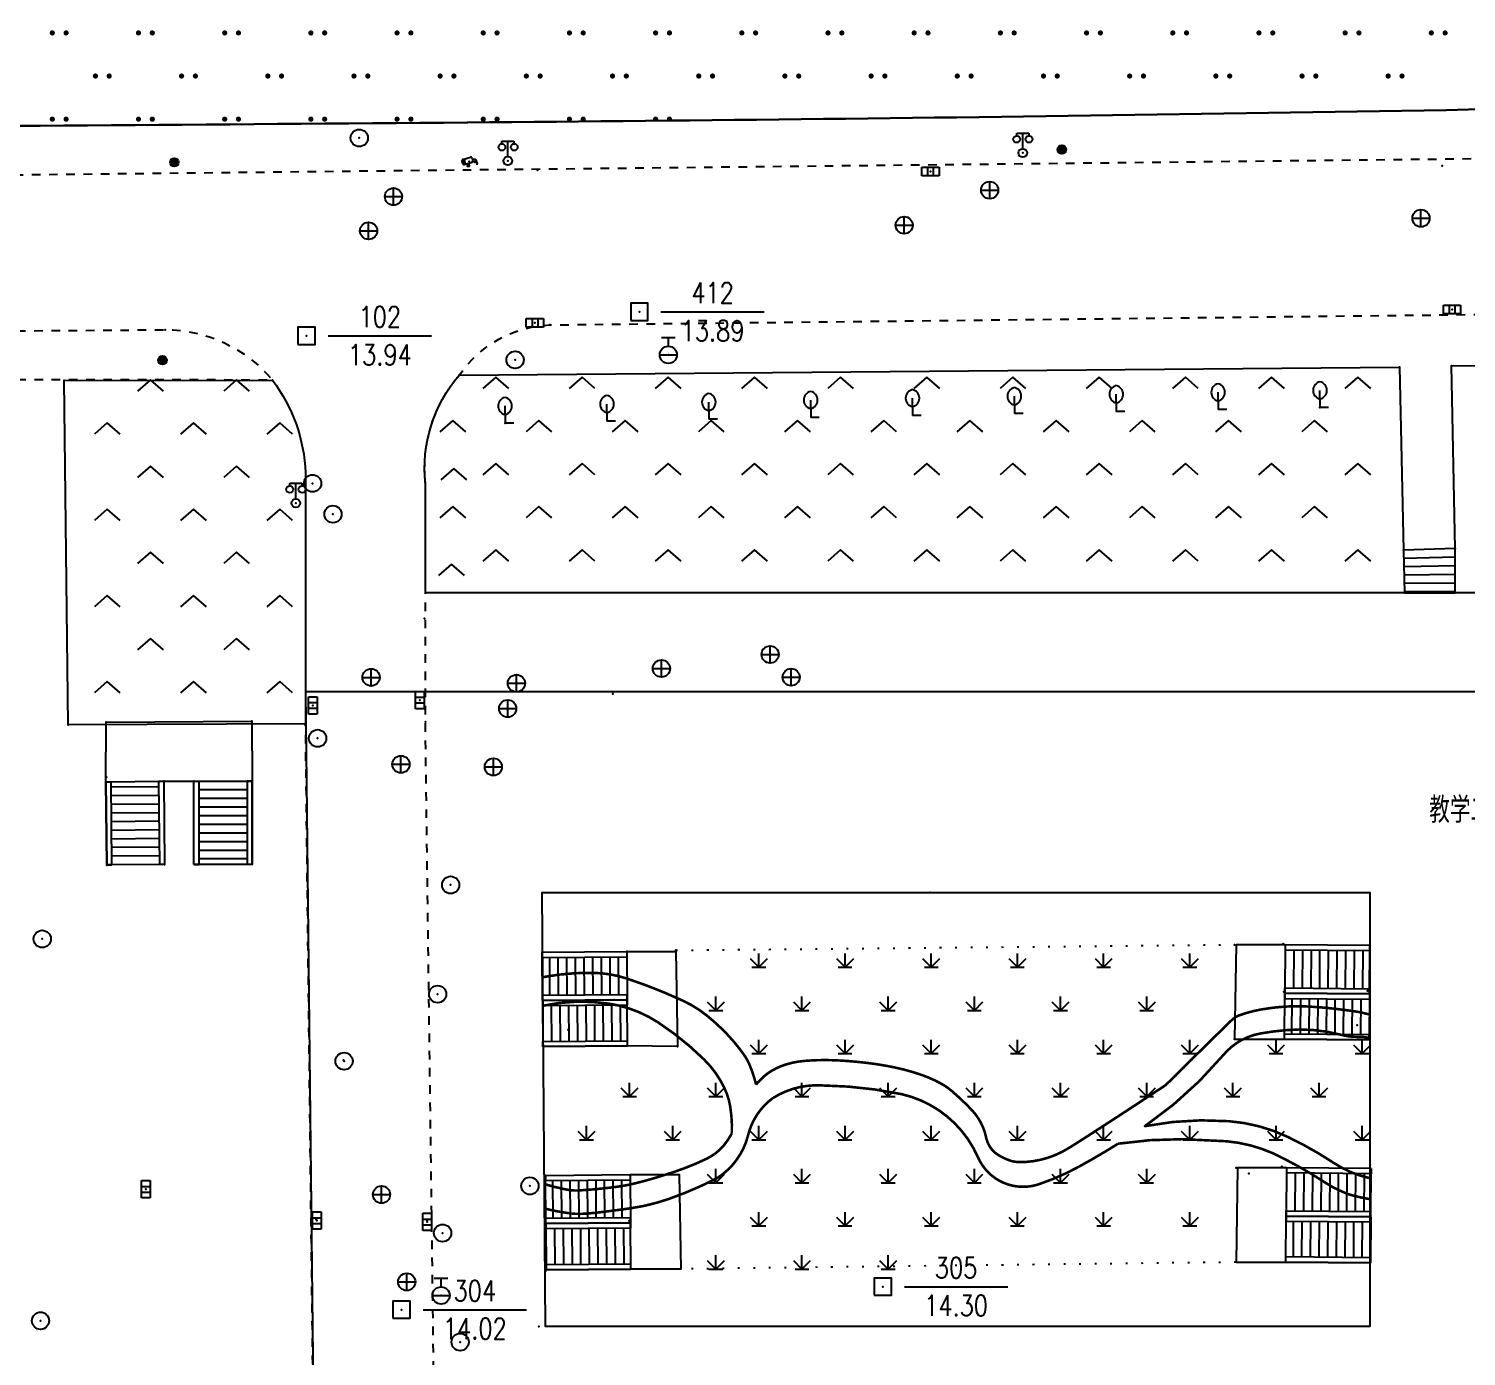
# Model space of a CAD drawing. Extents: x 1060 to 1934, y 610 to 1562.
# Drawn here: x 1554 to 1637.4, y 1355.2 to 1432.2 of the extents above; entities that cross this region are included whole.
import ezdxf
from ezdxf.enums import TextEntityAlignment as Align

# ---------------------------------------------------------------- set-up
doc = ezdxf.new("R2010")
doc.units = 0
doc.header["$LTSCALE"] = 0.5
doc.header["$PDSIZE"] = 0.2
for name, pattern in [('X3', [5, 4, -1]), ('X4', [1.6, 0, -1.6]), ('X6', [2, 1, -1])]:
    doc.linetypes.add(name, pattern=pattern)
doc.layers.get('0').update_dxf_attribs({"linetype": 'CONTINUOUS'})
doc.layers.add('ASSIST', color=7, linetype='CONTINUOUS', plot=False)
for name, color, linetype in [('COMPONENT', 4, 'CONTINUOUS'), ('DLDW', 11, 'CONTINUOUS'), ('DLSS', 4, 'CONTINUOUS'), ('GXYZ', 2, 'CONTINUOUS'), ('JMD', 6, 'CONTINUOUS'), ('KZD', 1, 'CONTINUOUS'), ('ZBTZ', 3, 'CONTINUOUS'), ('ZDH', 1, 'CONTINUOUS')]:
    doc.layers.add(name, color=color, linetype=linetype)
doc.styles.add('HZ', font='rs.shx', dxfattribs={"width": 0.8, "bigfont": 'hztxt.shx'})

# ---------------------------------------------------------------- blocks, each defined once
blk = doc.blocks.new('gc043')
for p, q in [((-1, 0), (1, 0)), ((0, -1), (0, 1))]:
    blk.add_line(p, q)
blk.add_circle((0, 0), 1)
blk = doc.blocks.new('*U25')
at = {"linetype": 'Continuous'}
for points in [[(-0.5, 0.06), (-0.49, -0.11), (-0.49, 0.11)], [(-0.5, 0), (-0.5, -0.06), (-0.5, 0.06)], [(-0.49, -0.11), (-0.5, 0.06), (-0.5, -0.06)], [(-0.49, 0.11), (-0.47, -0.17), (-0.47, 0.17)], [(-0.47, -0.17), (-0.49, 0.11), (-0.49, -0.11)], [(-0.47, 0.17), (-0.45, -0.22), (-0.45, 0.22)], [(-0.45, -0.22), (-0.47, 0.17), (-0.47, -0.17)], [(-0.45, 0.22), (-0.42, -0.27), (-0.42, 0.27)], [(-0.42, -0.27), (-0.45, 0.22), (-0.45, -0.22)], [(-0.42, 0.27), (-0.39, -0.31), (-0.39, 0.31)], [(-0.39, -0.31), (-0.42, 0.27), (-0.42, -0.27)], [(-0.39, 0.31), (-0.35, -0.35), (-0.35, 0.35)], [(-0.35, -0.35), (-0.39, 0.31), (-0.39, -0.31)], [(-0.35, 0.35), (-0.31, -0.39), (-0.31, 0.39)], [(-0.31, -0.39), (-0.35, 0.35), (-0.35, -0.35)], [(-0.31, 0.39), (-0.27, -0.42), (-0.27, 0.42)], [(-0.27, -0.42), (-0.31, 0.39), (-0.31, -0.39)], [(-0.27, 0.42), (-0.22, -0.45), (-0.22, 0.45)], [(-0.22, -0.45), (-0.27, 0.42), (-0.27, -0.42)], [(-0.22, 0.45), (-0.17, -0.47), (-0.17, 0.47)], [(-0.17, -0.47), (-0.22, 0.45), (-0.22, -0.45)], [(-0.17, 0.47), (-0.11, -0.49), (-0.11, 0.49)], [(-0.11, -0.49), (-0.17, 0.47), (-0.17, -0.47)], [(-0.11, 0.49), (-0.06, -0.5), (-0.06, 0.5)], [(-0.06, -0.5), (-0.11, 0.49), (-0.11, -0.49)], [(0, -0.5), (-0.06, 0.5), (-0.06, -0.5)], [(-0.06, 0.5), (0, -0.5), (0, 0.5)], [(0.06, -0.5), (0, 0.5), (0, -0.5)], [(0, 0.5), (0.06, -0.5), (0.06, 0.5)], [(0.11, -0.49), (0.06, 0.5), (0.06, -0.5)], [(0.06, 0.5), (0.11, -0.49), (0.11, 0.49)], [(0.17, -0.47), (0.11, 0.49), (0.11, -0.49)], [(0.11, 0.49), (0.17, -0.47), (0.17, 0.47)], [(0.22, -0.45), (0.17, 0.47), (0.17, -0.47)], [(0.17, 0.47), (0.22, -0.45), (0.22, 0.45)], [(0.27, -0.42), (0.22, 0.45), (0.22, -0.45)], [(0.22, 0.45), (0.27, -0.42), (0.27, 0.42)], [(0.31, -0.39), (0.27, 0.42), (0.27, -0.42)], [(0.27, 0.42), (0.31, -0.39), (0.31, 0.39)], [(0.35, -0.35), (0.31, 0.39), (0.31, -0.39)], [(0.31, 0.39), (0.35, -0.35), (0.35, 0.35)], [(0.39, -0.31), (0.35, 0.35), (0.35, -0.35)], [(0.35, 0.35), (0.39, -0.31), (0.39, 0.31)], [(0.42, -0.27), (0.39, 0.31), (0.39, -0.31)], [(0.39, 0.31), (0.42, -0.27), (0.42, 0.27)], [(0.45, -0.22), (0.42, 0.27), (0.42, -0.27)], [(0.42, 0.27), (0.45, -0.22), (0.45, 0.22)], [(0.47, -0.17), (0.45, 0.22), (0.45, -0.22)], [(0.45, 0.22), (0.47, -0.17), (0.47, 0.17)], [(0.49, -0.11), (0.47, 0.17), (0.47, -0.17)], [(0.47, 0.17), (0.49, -0.11), (0.49, 0.11)], [(0.5, -0.06), (0.49, 0.11), (0.49, -0.11)], [(0.49, 0.11), (0.5, -0.06), (0.5, 0.06)], [(0.5, 0), (0.5, 0.06), (0.5, -0.06)]]:
    blk.add_solid(points, dxfattribs=at)
blk = doc.blocks.new('gcbj0106')
blk.add_circle((0, 0), 0.5)
at = {"linetype": 'Continuous'}
blk.add_blockref('*U25', (0, 0), dxfattribs=at)
blk = doc.blocks.new('gc097')
for p, q in [((-0.7, 2), (-0.7, 2.3)), ((-0.7, 2.3), (0.7, 2.3)), ((0, 0.5), (0, 2.3)), ((0.7, 2.3), (0.7, 2))]:
    blk.add_line(p, q)
for centre, radius in [((-0.7, 1.6), 0.4), ((0.73, 1.6), 0.4), ((0, 0), 0.5)]:
    blk.add_circle(centre, radius)
blk = doc.blocks.new('gc188')
blk.add_circle((0, 0), 1)
blk = doc.blocks.new('gc133')
for p, q in [((-0.8, 2), (0.8, 2)), ((0, 1), (0, 2)), ((-1, 0), (1, 0))]:
    blk.add_line(p, q)
blk.add_circle((0, 0), 1)
blk = doc.blocks.new('gcbj0612')
for p, q in [((-0.75, 0.26), (0.16, 0.53)), ((-0.57, -0.34), (0.34, -0.07))]:
    blk.add_line(p, q)
at = {"flags": 128}
for points in [[(-0.73, 0.26), (-0.77, 0.25), (-0.79, 0.23), (-0.81, 0.19), (-0.83, 0.15), (-0.84, 0.1), (-0.84, 0.05), (-0.84, -0.01), (-0.83, -0.07), (-0.81, -0.12), (-0.79, -0.18), (-0.77, -0.23), (-0.74, -0.27), (-0.7, -0.3), (-0.67, -0.33), (-0.63, -0.34), (-0.6, -0.34), (-0.57, -0.34), (-0.54, -0.32), (-0.51, -0.29), (-0.49, -0.25), (-0.48, -0.2), (-0.47, -0.15), (-0.47, -0.1), (-0.48, -0.04), (-0.49, 0.02), (-0.51, 0.07), (-0.54, 0.13), (-0.56, 0.17), (-0.6, 0.21), (-0.63, 0.24), (-0.67, 0.26), (-0.7, 0.27)], [(-0.71, 0.18), (-0.72, 0.17), (-0.75, 0.12), (-0.75, 0.04), (-0.74, -0.06), (-0.7, -0.15), (-0.66, -0.22), (-0.62, -0.25), (-0.6, -0.26), (-0.59, -0.24), (-0.57, -0.2), (-0.56, -0.12), (-0.58, -0.02), (-0.61, 0.08), (-0.66, 0.14), (-0.7, 0.17)]]:
    blk.add_lwpolyline(points, close=True, dxfattribs=at)
blk.add_lwpolyline([(0.3, -0.08), (0.33, -0.07), (0.36, -0.05), (0.38, -0.02), (0.4, 0.02), (0.41, 0.07), (0.42, 0.12), (0.41, 0.18), (0.41, 0.23), (0.39, 0.29), (0.37, 0.35), (0.35, 0.4), (0.32, 0.44), (0.28, 0.48), (0.25, 0.51), (0.21, 0.52), (0.18, 0.53), (0.15, 0.52)], dxfattribs=at)
at = {"extrusion": (0, 0, -1), "flags": 128}
blk.add_lwpolyline([(-0.4, 0.25), (-0.51, 0.28), (-0.61, 0.29), (-0.69, 0.27), (-0.77, 0.2), (-0.81, 0.09), (-0.82, -0.01), (-0.8, -0.06), (-0.76, -0.08), (-0.7, -0.09), (-0.64, -0.09), (-0.59, -0.07), (-0.57, -0.04), (-0.59, -0.01), (-0.63, 0.02), (-0.69, 0.03), (-0.75, 0.03), (-0.79, 0.02), (-0.84, -0.01), (-0.89, -0.1), (-0.91, -0.19), (-0.9, -0.29), (-0.87, -0.38)], dxfattribs=at)
blk.add_lwpolyline([(-0.09, -0.2), (-0.22, -0.54), (0.05, -0.54)], close=True)
blk = doc.blocks.new('gc211')
for p, q in [((0, 0), (-1.5, -1.32)), ((1.5, -1.32), (0, 0))]:
    blk.add_line(p, q)
blk = doc.blocks.new('gc041')
for p, q in [((-1, 0.5), (1, 0.5)), ((-1, -0.5), (-1, 0.5)), ((-0.33, 0.5), (-0.33, -0.5)), ((0.33, 0.5), (0.33, -0.5)), ((1, 0.5), (1, -0.5)), ((1, -0.5), (-1, -0.5))]:
    blk.add_line(p, q)
blk = doc.blocks.new('gc143')
for p, q in [((0, 1), (0, 2)), ((0, 1), (0, 0)), ((1, 0), (0, 0))]:
    blk.add_line(p, q)
for centre, start, end in [((0.225, 2), 102.68038, 257.31962), ((-0.225, 2), 282.68038, 77.31962)]:
    blk.add_arc(centre, 1.025, start, end)
blk = doc.blocks.new('gc163')
at = {"const_width": 0.3}
for points in [[(-0.95, 0, 1), (-0.65, 0, 1)], [(0.65, 0, 1), (0.95, 0, 1)]]:
    blk.add_lwpolyline(points, format="xyb", close=True, dxfattribs=at)
blk = doc.blocks.new('A$C18D03DA0')
at = {"layer": 'ASSIST', "linetype": 'Continuous', "flags": 128}
for points in [[(0, 0), (4.912, 0.04), (4.935, -2.758), (0.023, -2.798)], [(4.935, -2.758), (0.023, -2.798), (0.045, -5.472), (4.957, -5.432)]]:
    blk.add_lwpolyline(points, close=True, dxfattribs=at)
at = {"layer": 'JMD', "linetype": 'Continuous'}
for p, q in [((0, 0), (4.912, 0.04)), ((0, 0), (0.002, -0.3)), ((4.912, 0.04), (4.914, -0.26)), ((0.002, -0.3), (4.914, -0.26)), ((0.415, -0.297), (0.432, -2.494)), ((0.915, -0.293), (0.932, -2.49)), ((1.415, -0.288), (1.432, -2.486)), ((1.915, -0.284), (1.932, -2.482)), ((2.415, -0.28), (2.432, -2.478)), ((2.915, -0.276), (2.932, -2.474)), ((3.414, -0.272), (3.432, -2.47)), ((3.914, -0.268), (3.932, -2.466)), ((4.414, -0.264), (4.432, -2.462)), ((4.914, -0.26), (4.932, -2.458)), ((4.932, -2.458), (0.02, -2.498)), ((0.023, -2.798), (0.02, -2.498)), ((4.935, -2.758), (4.932, -2.458)), ((0.023, -2.798), (4.935, -2.758)), ((4.935, -2.758), (0.023, -2.798)), ((0.023, -2.798), (0.025, -3.098)), ((4.937, -3.058), (0.025, -3.098)), ((0.025, -3.098), (0.042, -5.172)), ((0.525, -3.094), (0.542, -5.168)), ((1.025, -3.09), (1.042, -5.164)), ((1.525, -3.086), (1.542, -5.16)), ((2.025, -3.082), (2.042, -5.156)), ((2.525, -3.077), (2.542, -5.151)), ((3.025, -3.073), (3.042, -5.147)), ((3.525, -3.069), (3.542, -5.143)), ((4.025, -3.065), (4.042, -5.139)), ((4.525, -3.061), (4.542, -5.135)), ((4.935, -2.758), (4.937, -3.058)), ((0.042, -5.172), (4.954, -5.132)), ((0.045, -5.472), (0.042, -5.172)), ((4.957, -5.432), (0.045, -5.472)), ((4.957, -5.432), (4.954, -5.132))]:
    blk.add_line(p, q, dxfattribs=at)
at = {"layer": 'JMD', "linetype": 'Continuous', "flags": 128}
blk.add_lwpolyline([(4.912, 0.04), (7.757, 0.04), (7.848, -5.432), (4.957, -5.432)], dxfattribs=at)
blk = doc.blocks.new('A$C5BE33419')
at = {"linetype": 'Continuous', "xscale": -1}
blk.add_blockref('A$C18D03DA0', (7.848, 5.432), dxfattribs=at)
blk = doc.blocks.new('A$C64D12B4D')
at = {"linetype": 'Continuous', "xscale": -1}
blk.add_blockref('A$C18D03DA0', (7.848, -0.04), dxfattribs=at)
blk = doc.blocks.new('gc124')
for p, q in [((-1, 1), (0, 0)), ((-0.8, 0), (0.8, 0)), ((0, 0), (0, 1.6)), ((0, 0), (1, 1))]:
    blk.add_line(p, q)
blk = doc.blocks.new('gc115')
blk.add_lwpolyline([(-1, -1), (1, -1), (1, 1), (-1, 1)], close=True)
blk.add_point((0, 0))

msp = doc.modelspace()

# ---------------------------------------------------------------- linework, layer by layer
at = {"linetype": 'Continuous', "elevation": 12.097}
msp.add_lwpolyline([(1728.532, 1416.783, 0.070297), (1719.979, 1423.273, 0.102266), (1705.081, 1428.333, 0.006185), (1662.014, 1427.954, -0.003224), (1579.409, 1426.739, -0.001176), (1491.294, 1426.218, -0.381435), (1483.387, 1431.9, 0.000865), (1483.405, 1455.747, 0.005382), (1483.232, 1487.866, -0.146405), (1485.505, 1497.702, -0.12135), (1493.353, 1503.176), (1605.131, 1547.733), (1609.235, 1548.262), (1614.189, 1547.943), (1616.957, 1547.461), (1619.922, 1546.374), (1624.524, 1544.433), (1628.119, 1542.215), (1631.446, 1539.541), (1633.106, 1537.767), (1862.992, 1297.734)], format="xyb", dxfattribs=at)
at = {"layer": 'ASSIST', "linetype": 'Continuous', "flags": 128}
for points in [[(1636.708, 1399.465), (1636.708, 1402.028), (1633.727, 1401.942), (1633.781, 1399.465)], [(1561.793, 1388.531), (1561.842, 1383.715), (1558.494, 1383.681), (1558.445, 1388.497)], [(1563.549, 1383.715), (1563.549, 1388.548), (1566.933, 1388.548), (1566.933, 1383.715)], [(1583.752, 1378.616), (1588.664, 1378.656), (1588.687, 1375.858), (1583.775, 1375.818)], [(1588.687, 1375.858), (1583.775, 1375.818), (1583.797, 1373.144), (1588.709, 1373.184)]]:
    msp.add_lwpolyline(points, close=True, dxfattribs=at)
at = {"layer": 'ASSIST', "linetype": 'Continuous', "elevation": 14.274, "flags": 128}
for points in [[(1583.94, 1365.681), (1588.852, 1365.721), (1588.875, 1362.923), (1583.963, 1362.883)], [(1588.875, 1362.923), (1583.963, 1362.883), (1583.985, 1360.209), (1588.897, 1360.249)]]:
    msp.add_lwpolyline(points, close=True, dxfattribs=at)
at = {"layer": 'DLSS', "linetype": 'X6', "flags": 128}
for points, elevation in [([(1480.431, 1431.9), (1480.258, 1435.196), (1479.63, 1491.462, -0.064465), (1479.928, 1500.108, -0.154295), (1482.47, 1507.49, -0.179135), (1492.434, 1515.315, -0.003756), (1520.182, 1525.429, 0.000002), (1587.348, 1553.15, 0.011631), (1593.717, 1556.252, -0.359566), (1631.492, 1550.055), (1864.486, 1306.387)], 13.785), ([(1704.632, 1425.363), (1488.161, 1422.967, -0.389128), (1480.431, 1431.9)], 13.77), ([(1578.857, 1244.417), (1576.976, 1391.984), (1576.976, 1405.811, -0.207514), (1578.941, 1412.082, -0.238549), (1584.21, 1415), (1691.083, 1416.2, -0.252129), (1696.695, 1413.178, -0.114855), (1698.405, 1407.871), (1698.31, 1399.465), (1699.067, 1358.32)], 13.77), ([(1488.281, 1414.171), (1561.882, 1414.719, -0.22304), (1568.098, 1411.801), (1489.313, 1411.918), (1489.313, 1376.468), (1480.134, 1376.468), (1479.741, 1407.263, -0.334286), (1488.281, 1414.171)], 13.77)]:
    msp.add_lwpolyline(points, format="xyb", dxfattribs=dict(at, elevation=elevation))
at = {"layer": 'DLSS', "linetype": 'X6', "elevation": 13.77, "flags": 128}
msp.add_lwpolyline([(1571.608, 1250.737), (1570.023, 1391.861)], dxfattribs=at)
at = {"layer": 'DLSS', "linetype": 'X3', "const_width": 0.15, "flags": 128}
for points in [[(1583.764, 1377.171, -0.051198), (1586.705, 1377.424, -0.07583), (1588.677, 1377.09, -0.028746), (1591.928, 1375.803, -0.061649), (1593.316, 1374.938, -0.033102), (1594.49, 1373.852, -0.034965), (1595.452, 1372.682, -0.05755), (1595.795, 1372.059, -0.034721), (1596.163, 1370.943)], [(1583.802, 1375.518, -0.088632), (1587.583, 1375.644, -0.10914), (1590.469, 1374.554, -0.050242), (1593.152, 1372.389, -0.086421), (1594.321, 1370.749, -0.071394), (1594.658, 1369.673, -0.051306), (1594.751, 1368.11)], [(1618.714, 1368.534, -0.067067), (1623.588, 1368.821, -0.093042), (1627.003, 1367.911, -0.034198), (1629.689, 1366.392, 0.065626), (1631.14, 1365.688, 0.014604), (1631.341, 1365.628, 0.006962), (1631.767, 1365.52)], [(1617.161, 1367.517, -0.05871), (1622.758, 1367.69, -0.123908), (1626.758, 1366.658, -0.029731), (1629.126, 1365.29, 0.055791), (1630.427, 1364.626, 0.030719), (1630.888, 1364.483, 0.016514), (1631.767, 1364.301)], [(1593.902, 1365.522, -0.036103), (1591.088, 1364.309, -0.048479), (1588.868, 1363.77, -0.00596), (1587.038, 1363.532, -0.012686), (1586.175, 1363.453, -0.048799), (1585.361, 1363.478, -0.027769), (1583.956, 1363.739)]]:
    msp.add_lwpolyline(points, format="xyb", dxfattribs=at)
at = {"layer": 'DLSS', "linetype": 'X3', "const_width": 0.15}
for points in [[(1631.767, 1375.005, 0.005986), (1631.212, 1375.136, 0.017497), (1631.02, 1375.172, 0.011458), (1629.455, 1375.371, 0.013338), (1628.103, 1375.475, 0.029634), (1626.805, 1375.463, 0.027359), (1625.41, 1375.29, 0.04318), (1624.197, 1374.962, 0.104887), (1623.755, 1374.685, 0.001659), (1623.276, 1374.22, 0.000493), (1621.672, 1372.645, 0.001433), (1620.166, 1371.155, -0.009121), (1619.925, 1370.925, -0.040762), (1619.863, 1370.876, -0.001098), (1617.431, 1369.279, -0.001807), (1615.422, 1367.976, -0.003256), (1614.299, 1367.264, -0.061342), (1613.099, 1366.705, -0.062072), (1611.813, 1366.458, -0.016406), (1611.557, 1366.45, -0.015948), (1611.293, 1366.458, -0.071592), (1610.851, 1366.551, -0.047319), (1610.236, 1366.843, -0.209867), (1609.509, 1367.866, 0.140514), (1608.658, 1369.486, 0.024157), (1607.522, 1370.565, 0.050923), (1606.911, 1370.991, 0.042492), (1605.792, 1371.495, 0.032173), (1604.232, 1371.932, 0.021871), (1602.659, 1372.195, 0.018664), (1600.798, 1372.352, 0.032661), (1598.969, 1372.319, 0.054121), (1597.884, 1372.109, 0.060784), (1597.039, 1371.73, 0.069032), (1596.405, 1371.217, 0.015238), (1596.163, 1370.943, 0.030787)], [(1618.714, 1368.534, 0.068149), (1623.273, 1372.666, -0.174473), (1625.404, 1373.906, -0.039472), (1627.663, 1374.139, -0.063881), (1630.048, 1373.846, 0.075578), (1631.001, 1373.711, -0.056135), (1631.767, 1373.646)], [(1593.902, 1365.522, 0.188215), (1595.678, 1367.939, -0.177046), (1597.098, 1370.137, -0.159897), (1599.968, 1370.896, -0.047506), (1604.575, 1370.396, -0.239117), (1609.031, 1366.729, 0.388861), (1612.566, 1365.166, 0.043952), (1614.887, 1366.184, 0.014532), (1617.161, 1367.517, 0.068149)], [(1594.751, 1368.11, -0.032977), (1594.366, 1367.519, -0.046075), (1594.028, 1367.145, -0.073516), (1593.297, 1366.648, -0.032035), (1591.427, 1365.888, -0.009017), (1590.191, 1365.5, -0.011024), (1589.167, 1365.223, -0.028945), (1587.985, 1365.003, -0.016345), (1585.866, 1364.804, -0.060699), (1585.244, 1364.842, -0.028342), (1583.951, 1365.156)]]:
    msp.add_lwpolyline(points, format="xyb", dxfattribs=at)
at = {"layer": 'JMD', "linetype": 'Continuous'}
for p, q in [((1636.708, 1402.028), (1633.727, 1401.942)), ((1633.727, 1401.942), (1633.781, 1399.465)), ((1636.708, 1399.465), (1636.708, 1402.028)), ((1636.708, 1401.528), (1633.738, 1401.459)), ((1636.708, 1401.028), (1633.748, 1400.976)), ((1636.708, 1400.528), (1633.759, 1400.492)), ((1636.708, 1400.028), (1633.769, 1400.009)), ((1636.708, 1399.528), (1633.78, 1399.526)), ((1558.445, 1388.497), (1558.745, 1388.5)), ((1558.445, 1388.497), (1558.494, 1383.681)), ((1558.794, 1383.684), (1558.745, 1388.5)), ((1561.793, 1388.531), (1561.493, 1388.528)), ((1561.493, 1388.528), (1561.542, 1383.712)), ((1561.793, 1388.531), (1561.842, 1383.715)), ((1563.549, 1388.548), (1563.849, 1388.548)), ((1563.549, 1383.715), (1563.549, 1388.548)), ((1563.849, 1383.715), (1563.849, 1388.548)), ((1563.849, 1388.548), (1566.633, 1388.548)), ((1566.933, 1388.548), (1566.633, 1388.548)), ((1566.633, 1388.548), (1566.633, 1383.715)), ((1566.933, 1383.715), (1566.933, 1388.548)), ((1561.496, 1388.212), (1558.748, 1388.184)), ((1561.501, 1387.712), (1558.753, 1387.684)), ((1563.849, 1388.048), (1566.633, 1388.048)), ((1561.506, 1387.212), (1558.758, 1387.184)), ((1563.849, 1387.548), (1566.633, 1387.548)), ((1563.849, 1387.048), (1566.633, 1387.048)), ((1561.511, 1386.712), (1558.763, 1386.684)), ((1561.517, 1386.212), (1558.768, 1386.184)), ((1563.849, 1386.548), (1566.633, 1386.548)), ((1563.849, 1386.048), (1566.633, 1386.048)), ((1561.522, 1385.712), (1558.774, 1385.684)), ((1561.527, 1385.212), (1558.779, 1385.184)), ((1563.849, 1385.548), (1566.633, 1385.548)), ((1561.532, 1384.712), (1558.784, 1384.684)), ((1563.849, 1385.048), (1566.633, 1385.048)), ((1563.849, 1384.548), (1566.633, 1384.548)), ((1558.494, 1383.681), (1558.794, 1383.684)), ((1561.537, 1384.212), (1558.789, 1384.184)), ((1561.542, 1383.712), (1558.794, 1383.684)), ((1561.842, 1383.715), (1561.542, 1383.712)), ((1563.549, 1383.715), (1563.849, 1383.715)), ((1563.849, 1384.048), (1566.633, 1384.048)), ((1566.933, 1383.715), (1566.633, 1383.715)), ((1583.752, 1378.616), (1588.664, 1378.656)), ((1583.752, 1378.616), (1583.754, 1378.316)), ((1588.664, 1378.656), (1588.666, 1378.356)), ((1583.754, 1378.316), (1588.666, 1378.356)), ((1584.167, 1378.319), (1584.184, 1376.122)), ((1584.667, 1378.323), (1584.684, 1376.126)), ((1585.167, 1378.328), (1585.184, 1376.13)), ((1585.667, 1378.332), (1585.684, 1376.134)), ((1586.167, 1378.336), (1586.184, 1376.138)), ((1586.667, 1378.34), (1586.684, 1376.142)), ((1587.166, 1378.344), (1587.184, 1376.146)), ((1587.666, 1378.348), (1587.684, 1376.15)), ((1588.166, 1378.352), (1588.184, 1376.154)), ((1588.666, 1378.356), (1588.684, 1376.158)), ((1588.684, 1376.158), (1583.772, 1376.118)), ((1583.775, 1375.818), (1583.772, 1376.118)), ((1588.687, 1375.858), (1588.684, 1376.158)), ((1583.775, 1375.818), (1588.687, 1375.858)), ((1588.687, 1375.858), (1583.775, 1375.818)), ((1583.775, 1375.818), (1583.777, 1375.518)), ((1588.689, 1375.558), (1583.777, 1375.518)), ((1583.777, 1375.518), (1583.794, 1373.444)), ((1584.277, 1375.522), (1584.294, 1373.448)), ((1584.777, 1375.526), (1584.794, 1373.452)), ((1585.277, 1375.53), (1585.294, 1373.456)), ((1585.777, 1375.534), (1585.794, 1373.46)), ((1586.277, 1375.539), (1586.294, 1373.465)), ((1586.777, 1375.543), (1586.794, 1373.469)), ((1587.277, 1375.547), (1587.294, 1373.473)), ((1587.777, 1375.551), (1587.794, 1373.477)), ((1588.277, 1375.555), (1588.294, 1373.481)), ((1588.687, 1375.858), (1588.689, 1375.558)), ((1583.794, 1373.444), (1588.706, 1373.484)), ((1588.709, 1373.184), (1588.706, 1373.484)), ((1583.797, 1373.144), (1583.794, 1373.444)), ((1588.709, 1373.184), (1583.797, 1373.144)), ((1583.94, 1365.681, 14.274), (1588.852, 1365.721, 14.274)), ((1583.94, 1365.681, 14.274), (1583.942, 1365.381, 14.274)), ((1583.942, 1365.381, 14.274), (1588.854, 1365.421, 14.274)), ((1584.355, 1365.384, 14.274), (1584.372, 1363.187, 14.274)), ((1584.855, 1365.388, 14.274), (1584.872, 1363.191, 14.274)), ((1585.355, 1365.393, 14.274), (1585.372, 1363.195, 14.274)), ((1585.855, 1365.397, 14.274), (1585.872, 1363.199, 14.274)), ((1586.355, 1365.401, 14.274), (1586.372, 1363.203, 14.274)), ((1586.855, 1365.405, 14.274), (1586.872, 1363.207, 14.274)), ((1587.354, 1365.409, 14.274), (1587.372, 1363.211, 14.274)), ((1587.854, 1365.413, 14.274), (1587.872, 1363.215, 14.274)), ((1588.354, 1365.417, 14.274), (1588.372, 1363.219, 14.274)), ((1588.852, 1365.721, 14.274), (1588.854, 1365.421, 14.274)), ((1588.854, 1365.421, 14.274), (1588.872, 1363.223, 14.274)), ((1588.872, 1363.223, 14.274), (1583.96, 1363.183, 14.274)), ((1583.963, 1362.883, 14.274), (1583.96, 1363.183, 14.274)), ((1583.963, 1362.883, 14.274), (1588.875, 1362.923, 14.274)), ((1588.875, 1362.923, 14.274), (1583.963, 1362.883, 14.274)), ((1583.963, 1362.883, 14.274), (1583.965, 1362.583, 14.274)), ((1588.875, 1362.923, 14.274), (1588.872, 1363.223, 14.274)), ((1588.875, 1362.923, 14.274), (1588.877, 1362.623, 14.274)), ((1588.877, 1362.623, 14.274), (1583.965, 1362.583, 14.274)), ((1583.965, 1362.583, 14.274), (1583.982, 1360.509, 14.274)), ((1584.465, 1362.587, 14.274), (1584.482, 1360.513, 14.274)), ((1584.965, 1362.591, 14.274), (1584.982, 1360.517, 14.274)), ((1585.465, 1362.595, 14.274), (1585.482, 1360.521, 14.274)), ((1585.965, 1362.599, 14.274), (1585.982, 1360.525, 14.274)), ((1586.465, 1362.604, 14.274), (1586.482, 1360.53, 14.274)), ((1586.965, 1362.608, 14.274), (1586.982, 1360.534, 14.274)), ((1587.465, 1362.612, 14.274), (1587.482, 1360.538, 14.274)), ((1587.965, 1362.616, 14.274), (1587.982, 1360.542, 14.274)), ((1588.465, 1362.62, 14.274), (1588.482, 1360.546, 14.274)), ((1583.982, 1360.509, 14.274), (1588.894, 1360.549, 14.274)), ((1583.985, 1360.209, 14.274), (1583.982, 1360.509, 14.274)), ((1588.897, 1360.249, 14.274), (1583.985, 1360.209, 14.274)), ((1588.897, 1360.249, 14.274), (1588.894, 1360.549, 14.274))]:
    msp.add_line(p, q, dxfattribs=at)
at = {"layer": 'JMD', "linetype": 'Continuous', "flags": 128}
for points in [[(1570.538, 1346.359), (1577.75, 1346.53), (1583.718, 1346.608), (1652.43, 1347.364), (1674.863, 1347.67), (1706.573, 1348.038), (1741.418, 1347.251), (1741.295, 1358.995), (1726.966, 1358.591), (1726.859, 1365.152), (1726.884, 1393.73), (1722.969, 1393.73), (1570.023, 1393.73)], [(1606.251, 1382.078), (1631.767, 1382.078), (1631.767, 1356.909), (1583.945, 1356.909), (1583.752, 1382.078)]]:
    msp.add_lwpolyline(points, close=True, dxfattribs=at)
for points in [[(1558.445, 1388.497), (1558.455, 1391.97), (1566.902, 1392.016), (1566.933, 1388.568)], [(1561.793, 1388.531), (1563.549, 1388.548)], [(1588.664, 1378.656), (1591.509, 1378.656), (1591.6, 1373.144), (1588.709, 1373.184)]]:
    msp.add_lwpolyline(points, dxfattribs=at)
at = {"layer": 'JMD', "linetype": 'X4', "flags": 128}
for points in [[(1591.509, 1378.733), (1623.917, 1379.058)], [(1624.003, 1360.646), (1591.788, 1360.249)]]:
    msp.add_lwpolyline(points, dxfattribs=at)
at = {"layer": 'JMD', "linetype": 'Continuous', "elevation": 14.274, "flags": 128}
msp.add_lwpolyline([(1588.852, 1365.721), (1591.697, 1365.721), (1591.788, 1360.249), (1588.897, 1360.249)], dxfattribs=at)
at = {"layer": 'KZD', "linetype": 'Continuous'}
for p, q in [((1590.637, 1415.759), (1596.637, 1415.759)), ((1571.332, 1414.369), (1577.332, 1414.369)), ((1604.762, 1359.225), (1610.762, 1359.225)), ((1576.843, 1357.889), (1582.843, 1357.889))]:
    msp.add_line(p, q, dxfattribs=at)
at = {"layer": 'ZBTZ', "linetype": 'Continuous', "flags": 128}
msp.add_lwpolyline([(1862.992, 1297.734), (1633.106, 1537.767), (1631.446, 1539.541), (1628.119, 1542.215), (1624.524, 1544.433), (1619.922, 1546.374), (1616.957, 1547.461), (1614.189, 1547.943), (1609.235, 1548.262), (1605.131, 1547.733), (1493.353, 1503.176, 0.12135), (1485.505, 1497.702, 0.146405), (1483.232, 1487.866, -0.005382), (1483.405, 1455.747, -0.000865), (1483.387, 1431.9, 0.381435), (1491.294, 1426.218, 0.001176), (1579.409, 1426.739, 0.003224), (1662.014, 1427.954, -0.006185), (1705.081, 1428.333, -0.102266), (1719.979, 1423.273, -0.070297), (1728.532, 1416.783), (1736.49, 1408.846), (1780.012, 1362.807)], format="xyb", dxfattribs=at)
for points, elevation in [([(1698.31, 1399.465), (1636.708, 1399.465), (1636.708, 1402.028), (1636.495, 1412.628), (1696.695, 1413.178, -0.114855), (1698.405, 1407.871, -0.002003), (1698.31, 1399.465)], 13.77), ([(1633.495, 1412.545), (1633.727, 1401.942), (1633.781, 1399.465), (1576.976, 1399.465), (1576.976, 1405.811, -0.208177), (1578.941, 1412.082), (1633.495, 1412.545)], 14.518), ([(1570.023, 1391.861), (1556.252, 1391.816), (1556.023, 1411.774), (1568.098, 1411.801, -0.152722), (1570.023, 1406.418), (1570.023, 1391.861)], 14)]:
    msp.add_lwpolyline(points, format="xyb", close=True, dxfattribs=dict(at, elevation=elevation))
at = {"layer": 'ZDH', "linetype": 'Continuous'}
for p in [(1579.409, 1426.739, 14.045), (1579.409, 1426.739, 14.045), (1579.409, 1426.739, 14.045), (1573.138, 1425.84, 13.996), (1573.138, 1425.84, 13.996), (1573.138, 1425.84, 13.996), (1613.877, 1425.181, 14.249), (1613.877, 1425.181, 14.249), (1613.877, 1425.181, 14.249), (1562.41, 1424.429, 14.002), (1562.41, 1424.429, 14.002), (1562.41, 1424.429, 14.002), (1579.517, 1424.471, 14.004), (1579.517, 1424.471, 14.004), (1579.517, 1424.471, 14.004), (1581.761, 1424.507, 13.972), (1581.761, 1424.507, 13.972), (1581.761, 1424.507, 13.972), (1611.627, 1424.97, 14.176), (1611.627, 1424.97, 14.176), (1611.627, 1424.97, 14.176), (1613.903, 1425.165, 14.252), (1613.903, 1425.165, 14.252), (1613.903, 1425.165, 14.252), (1583.478, 1423.965, 13.847), (1583.478, 1423.965, 13.847), (1583.478, 1423.965, 13.847), (1606.273, 1423.902, 14.007), (1606.273, 1423.902, 14.007), (1606.273, 1423.902, 14.007), (1635.964, 1424.233, 14.38), (1635.964, 1424.233, 14.38), (1635.964, 1424.233, 14.38), (1609.711, 1422.815, 14.05), (1609.711, 1422.815, 14.05), (1609.711, 1422.815, 14.05), (1575.123, 1422.44, 13.854), (1575.123, 1422.44, 13.854), (1575.123, 1422.44, 13.854), (1634.73, 1421.185, 14.397), (1634.73, 1421.185, 14.397), (1634.73, 1421.185, 14.397), (1573.68, 1420.456, 13.88), (1573.68, 1420.456, 13.88), (1573.68, 1420.456, 13.88), (1604.751, 1420.783, 14.017), (1604.751, 1420.783, 14.017), (1604.751, 1420.783, 14.017), (1589.387, 1415.759, 13.885), (1636.533, 1415.886, 14.387), (1636.533, 1415.886, 14.387), (1636.533, 1415.886, 14.387), (1561.882, 1414.719, 13.849), (1561.882, 1414.719, 13.849), (1561.882, 1414.719, 13.849), (1570.082, 1414.369, 13.937), (1583.331, 1415.127, 13.842), (1583.331, 1415.127, 13.842), (1583.331, 1415.127, 13.842), (1584.2, 1415.013, 13.822), (1584.2, 1415.013, 13.822), (1584.2, 1415.013, 13.822), (1584.21, 1415, 13.828), (1584.21, 1415, 13.828), (1584.21, 1415, 13.828), (1561.721, 1412.947, 14.018), (1561.721, 1412.947, 14.018), (1561.721, 1412.947, 14.018), (1582.18, 1412.972, 14.038), (1582.18, 1412.972, 14.038), (1582.18, 1412.972, 14.038), (1591.07, 1413.262, 14.031), (1591.07, 1413.262, 14.031), (1591.07, 1413.262, 14.031), (1578.941, 1412.082, 13.959), (1578.941, 1412.082, 13.959), (1578.941, 1412.082, 13.959), (1633.495, 1412.545, 14.518), (1633.495, 1412.545, 14.518), (1633.495, 1412.545, 14.518), (1636.495, 1412.628, 14.579), (1636.495, 1412.628, 14.579), (1636.495, 1412.628, 14.579), (1556.023, 1411.774, 13.998), (1556.023, 1411.774, 13.998), (1556.023, 1411.774, 13.998), (1568.098, 1411.801, 13.892), (1568.098, 1411.801, 13.892), (1568.098, 1411.801, 13.892), (1628.871, 1410.203, 14.833), (1628.871, 1410.203, 14.833), (1628.871, 1410.203, 14.833), (1581.599, 1409.298, 14.277), (1581.599, 1409.298, 14.277), (1581.599, 1409.298, 14.277), (1570.43, 1405.811, 13.934), (1570.43, 1405.811, 13.934), (1570.43, 1405.811, 13.934), (1569.455, 1404.668, 14.155), (1569.455, 1404.668, 14.155), (1569.455, 1404.668, 14.155), (1571.613, 1404.022, 13.929), (1571.613, 1404.022, 13.929), (1571.613, 1404.022, 13.929), (1633.727, 1401.942, 14.569), (1633.727, 1401.942, 14.569), (1633.727, 1401.942, 14.569), (1636.708, 1402.028, 14.525), (1636.708, 1402.028, 14.525), (1636.708, 1402.028, 14.525), (1576.92, 1397.98, 13.942), (1576.92, 1397.98, 13.942), (1576.92, 1397.98, 13.942), (1596.974, 1395.888, 13.992), (1596.974, 1395.888, 13.992), (1596.974, 1395.888, 13.992), (1573.826, 1394.559, 14), (1573.826, 1394.559, 14), (1573.826, 1394.559, 14), (1590.667, 1395.073, 14.048), (1590.667, 1395.073, 14.048), (1590.667, 1395.073, 14.048), (1598.194, 1394.57, 14.074), (1598.194, 1394.57, 14.074), (1598.194, 1394.57, 14.074), (1582.256, 1394.217, 14.116), (1582.256, 1394.217, 14.116), (1582.256, 1394.217, 14.116), (1587.852, 1393.604, 14.155), (1587.852, 1393.604, 14.155), (1587.852, 1393.604, 14.155), (1570.451, 1392.935, 13.982), (1570.451, 1392.935, 13.982), (1570.451, 1392.935, 13.982), (1576.653, 1393.244, 13.963), (1576.653, 1393.244, 13.963), (1576.653, 1393.244, 13.963), (1581.749, 1392.751, 14.215), (1581.749, 1392.751, 14.215), (1581.749, 1392.751, 14.215), (1558.455, 1391.97, 16.931), (1558.455, 1391.97, 16.931), (1558.455, 1391.97, 16.931), (1566.902, 1392.016, 16.933), (1566.902, 1392.016, 16.933), (1566.902, 1392.016, 16.933), (1570.023, 1391.861, 14), (1570.023, 1391.861, 14), (1570.023, 1391.861, 14), (1576.976, 1391.984, 13.973), (1576.976, 1391.984, 13.973), (1576.976, 1391.984, 13.973), (1556.252, 1391.816, 14), (1556.252, 1391.816, 14), (1556.252, 1391.816, 14), (1570.722, 1391.027, 13.987), (1570.722, 1391.027, 13.987), (1570.722, 1391.027, 13.987), (1575.557, 1389.517, 14.009), (1575.557, 1389.517, 14.009), (1575.557, 1389.517, 14.009), (1580.919, 1389.367, 14.252), (1580.919, 1389.367, 14.252), (1580.919, 1389.367, 14.252), (1558.473, 1388.769, 16.935), (1558.473, 1388.769, 16.935), (1558.473, 1388.769, 16.935), (1561.793, 1388.531, 16.921), (1561.793, 1388.531, 16.921), (1561.793, 1388.531, 16.921), (1563.549, 1388.548, 16.911), (1563.549, 1388.548, 16.911), (1563.549, 1388.548, 16.911), (1566.933, 1388.568, 16.909), (1566.933, 1388.568, 16.909), (1566.933, 1388.568, 16.909), (1558.494, 1383.669, 19.567), (1558.494, 1383.669, 19.567), (1558.494, 1383.669, 19.567), (1561.842, 1383.715, 19.529), (1561.842, 1383.715, 19.529), (1561.842, 1383.715, 19.529), (1578.44, 1382.522, 14.244), (1578.44, 1382.522, 14.244), (1578.44, 1382.522, 14.244), (1606.251, 1382.078, 19.408), (1606.251, 1382.078, 19.408), (1554.747, 1379.39, 14.002), (1554.747, 1379.39, 14.002), (1583.752, 1378.616, 14.297), (1583.752, 1378.616, 14.297), (1588.664, 1378.656, 16.959), (1588.664, 1378.656, 16.959), (1591.509, 1378.733, 17.013), (1591.509, 1378.733, 17.013), (1623.917, 1379.058, 16.962), (1623.917, 1379.058, 16.962), (1626.738, 1379.116, 16.943), (1626.738, 1379.116, 16.943), (1577.685, 1376.191, 14.249), (1577.685, 1376.191, 14.249), (1577.685, 1376.191, 14.249), (1626.784, 1376.331, 16.896), (1626.784, 1376.331, 16.896), (1631.633, 1376.39, 14.301), (1631.633, 1376.39, 14.301), (1587.92, 1375.858, 13.886), (1587.92, 1375.858, 13.886), (1590.469, 1374.554, 13.886), (1590.469, 1374.554, 13.886), (1631.02, 1374.397, 13.894), (1631.02, 1374.397, 13.894), (1585.264, 1374.127, 13.859), (1585.264, 1374.127, 13.859), (1623.919, 1373.572, 16.949), (1623.919, 1373.572, 16.949), (1625.404, 1373.906, 13.86), (1625.404, 1373.906, 13.86), (1631.691, 1373.664, 19.532), (1631.691, 1373.664, 19.532), (1591.6, 1373.144, 17.007), (1591.6, 1373.144, 17.007), (1572.218, 1372.361, 13.994), (1572.218, 1372.361, 13.994), (1572.258, 1372.303, 13.99), (1572.258, 1372.303, 13.99), (1572.258, 1372.303, 13.99), (1604.575, 1370.396, 13.975), (1604.575, 1370.396, 13.975), (1597.098, 1370.137, 13.95), (1597.098, 1370.137, 13.95), (1618.714, 1368.534, 13.96), (1618.714, 1368.534, 13.96), (1624.003, 1366.118, 16.936), (1624.003, 1366.118, 16.936), (1626.656, 1366.197, 16.939), (1626.656, 1366.197, 16.939), (1631.778, 1366.29, 19.524), (1631.778, 1366.29, 19.524), (1583.94, 1365.681, 14.274), (1583.94, 1365.681, 14.274), (1593.902, 1365.522, 13.93), (1593.902, 1365.522, 13.93), (1612.566, 1365.166, 13.894), (1612.566, 1365.166, 13.894), (1624.747, 1365.787, 13.925), (1624.747, 1365.787, 13.925), (1631.14, 1365.688, 13.896), (1631.14, 1365.688, 13.896), (1560.754, 1364.873, 13.983), (1560.754, 1364.873, 13.983), (1574.405, 1364.62, 14), (1574.405, 1364.62, 14), (1574.431, 1364.564, 13.994), (1574.431, 1364.564, 13.994), (1574.431, 1364.564, 13.994), (1583.04, 1365.069, 14.269), (1583.04, 1365.069, 14.269), (1570.635, 1363.112, 13.974), (1570.635, 1363.112, 13.974), (1570.684, 1363.061, 13.971), (1570.684, 1363.061, 13.971), (1570.684, 1363.061, 13.971), (1577.081, 1363.061, 13.976), (1577.081, 1363.061, 13.976), (1577.083, 1362.981, 13.968), (1577.083, 1362.981, 13.968), (1577.083, 1362.981, 13.968), (1588.797, 1363.039, 16.917), (1588.797, 1363.039, 16.917), (1577.973, 1362.334, 14.253), (1577.973, 1362.334, 14.253), (1575.892, 1359.502, 13.99), (1575.892, 1359.502, 13.99), (1575.892, 1359.502, 13.99), (1583.945, 1360.127, 14.288), (1583.945, 1360.127, 14.288), (1577.885, 1358.715, 14.261), (1577.885, 1358.715, 14.261), (1603.512, 1359.225, 14.302), (1575.593, 1357.889, 14.015), (1554.648, 1357.247, 14.009), (1554.648, 1357.247, 14.009), (1583.554, 1356.909, 14.276), (1583.554, 1356.909, 14.276), (1578.99, 1356.013, 14.245), (1578.99, 1356.013, 14.245), (1578.99, 1356.013, 14.245)]:
    msp.add_point(p, dxfattribs=at)

# ---------------------------------------------------------------- block references
at = {"linetype": 'Continuous'}
for name, p in [('A$C5BE33419', (1623.919, 1373.572, 16.949)), ('A$C64D12B4D', (1624.003, 1366.118, 16.936))]:
    msp.add_blockref(name, p, dxfattribs=at)
at = {"layer": 'COMPONENT', "linetype": 'Continuous', "xscale": 0.5, "yscale": 0.5}
for name, p in [('gcbj0106', (1613.903, 1425.165, 14.252)), ('gcbj0106', (1562.41, 1424.429, 14.002)), ('gcbj0612', (1579.517, 1424.471, 14.004)), ('gcbj0106', (1561.721, 1412.947, 14.018))]:
    msp.add_blockref(name, p, dxfattribs=at)
at = {"layer": 'DLDW', "linetype": 'Continuous', "xscale": 0.5, "yscale": 0.5}
for p in [(1611.627, 1424.97, 14.176), (1581.761, 1424.507, 13.972), (1569.455, 1404.668, 14.155)]:
    msp.add_blockref('gc097', p, dxfattribs=at)
at = {"layer": 'GXYZ', "linetype": 'Continuous', "xscale": 0.5, "yscale": 0.5}
for name, p in [('gc188', (1573.138, 1425.84)), ('gc043', (1575.123, 1422.44)), ('gc043', (1609.711, 1422.815)), ('gc043', (1604.751, 1420.783)), ('gc043', (1634.73, 1421.185)), ('gc043', (1573.68, 1420.456)), ('gc133', (1591.07, 1413.262, 14.031)), ('gc188', (1582.18, 1412.972)), ('gc188', (1570.43, 1405.811)), ('gc188', (1571.613, 1404.022)), ('gc043', (1596.974, 1395.888)), ('gc043', (1590.667, 1395.073)), ('gc043', (1573.826, 1394.559)), ('gc043', (1582.256, 1394.217)), ('gc043', (1598.194, 1394.57)), ('gc043', (1581.749, 1392.751)), ('gc188', (1570.722, 1391.027)), ('gc043', (1575.557, 1389.517)), ('gc043', (1580.919, 1389.367)), ('gc188', (1578.44, 1382.522)), ('gc188', (1554.747, 1379.39)), ('gc188', (1577.685, 1376.191)), ('gc188', (1572.258, 1372.303)), ('gc188', (1583.04, 1365.069)), ('gc043', (1574.431, 1364.564)), ('gc188', (1577.973, 1362.334)), ('gc043', (1575.892, 1359.502)), ('gc133', (1577.885, 1358.715, 14.261)), ('gc188', (1554.648, 1357.247)), ('gc188', (1578.99, 1356.013))]:
    msp.add_blockref(name, p, dxfattribs=at)
at = {"layer": 'GXYZ', "linetype": 'Continuous', "xscale": 0.5, "yscale": 0.5, "zscale": 0.5}
for p in [(1606.273, 1423.902, 14.007), (1636.533, 1415.886, 14.387), (1583.331, 1415.127, 13.842)]:
    msp.add_blockref('gc041', p, dxfattribs=at)
at = {"layer": 'GXYZ', "linetype": 'Continuous', "xscale": 0.5, "yscale": 0.5, "zscale": 0.5, "rotation": 90}
for p in [(1576.653, 1393.244, 13.963), (1570.451, 1392.935, 13.982), (1560.754, 1364.873, 13.983), (1570.684, 1363.061, 13.971), (1577.083, 1362.981, 13.968)]:
    msp.add_blockref('gc041', p, dxfattribs=at)
at = {"layer": 'KZD', "linetype": 'Continuous', "xscale": 0.5, "yscale": 0.5}
for p in [(1589.387, 1415.759, 13.885), (1570.082, 1414.369, 13.937), (1603.512, 1359.225, 14.302), (1575.593, 1357.889, 14.015)]:
    msp.add_blockref('gc115', p, dxfattribs=at)
at = {"layer": 'ZBTZ', "linetype": 'Continuous', "xscale": 0.5, "yscale": 0.5}
for name, p in [('gc163', (1555.732, 1431.932)), ('gc163', (1560.732, 1431.932)), ('gc163', (1565.732, 1431.932)), ('gc163', (1570.732, 1431.932)), ('gc163', (1575.732, 1431.932)), ('gc163', (1580.732, 1431.932)), ('gc163', (1585.732, 1431.932)), ('gc163', (1590.732, 1431.932)), ('gc163', (1595.732, 1431.932)), ('gc163', (1600.732, 1431.932)), ('gc163', (1605.732, 1431.932)), ('gc163', (1610.732, 1431.932)), ('gc163', (1615.732, 1431.932)), ('gc163', (1620.732, 1431.932)), ('gc163', (1625.732, 1431.932)), ('gc163', (1630.732, 1431.932)), ('gc163', (1635.732, 1431.932)), ('gc163', (1558.232, 1429.432)), ('gc163', (1563.232, 1429.432)), ('gc163', (1568.232, 1429.432)), ('gc163', (1573.232, 1429.432)), ('gc163', (1578.232, 1429.432)), ('gc163', (1583.232, 1429.432)), ('gc163', (1588.232, 1429.432)), ('gc163', (1593.232, 1429.432)), ('gc163', (1598.232, 1429.432)), ('gc163', (1603.232, 1429.432)), ('gc163', (1608.232, 1429.432)), ('gc163', (1613.232, 1429.432)), ('gc163', (1618.232, 1429.432)), ('gc163', (1623.232, 1429.432)), ('gc163', (1628.232, 1429.432)), ('gc163', (1633.232, 1429.432)), ('gc163', (1555.732, 1426.932)), ('gc163', (1560.732, 1426.932)), ('gc163', (1565.732, 1426.932)), ('gc163', (1570.732, 1426.932)), ('gc163', (1575.732, 1426.932)), ('gc163', (1580.732, 1426.932)), ('gc163', (1585.732, 1426.932)), ('gc163', (1590.732, 1426.932)), ('gc211', (1581.063, 1411.965)), ('gc211', (1586.063, 1411.965)), ('gc211', (1591.063, 1411.965)), ('gc211', (1596.063, 1411.965)), ('gc211', (1601.063, 1411.965)), ('gc211', (1606.063, 1411.965)), ('gc211', (1611.063, 1411.965)), ('gc211', (1616.063, 1411.965)), ('gc211', (1621.063, 1411.965)), ('gc211', (1626.063, 1411.965)), ('gc211', (1631.063, 1411.965)), ('gc211', (1561.023, 1411.816)), ('gc211', (1566.023, 1411.816)), ('gc143', (1593.417, 1409.524, 14.833)), ('gc143', (1599.326, 1409.637, 14.833)), ('gc143', (1605.235, 1409.751, 14.833)), ('gc143', (1611.144, 1409.864, 14.833)), ('gc143', (1617.053, 1409.977, 14.833)), ('gc143', (1622.962, 1410.09, 14.833)), ('gc143', (1628.871, 1410.203, 14.833)), ('gc143', (1581.599, 1409.298, 14.277)), ('gc143', (1587.508, 1409.411, 14.833)), ('gc211', (1578.563, 1409.465)), ('gc211', (1583.563, 1409.465)), ('gc211', (1588.563, 1409.465)), ('gc211', (1593.563, 1409.465)), ('gc211', (1598.563, 1409.465)), ('gc211', (1603.563, 1409.465)), ('gc211', (1608.563, 1409.465)), ('gc211', (1613.563, 1409.465)), ('gc211', (1618.563, 1409.465)), ('gc211', (1623.563, 1409.465)), ('gc211', (1628.563, 1409.465)), ('gc211', (1558.523, 1409.316)), ('gc211', (1563.523, 1409.316)), ('gc211', (1568.523, 1409.316)), ('gc211', (1581.063, 1406.965)), ('gc211', (1586.063, 1406.965)), ('gc211', (1591.063, 1406.965)), ('gc211', (1596.063, 1406.965)), ('gc211', (1601.063, 1406.965)), ('gc211', (1606.063, 1406.965)), ('gc211', (1611.063, 1406.965)), ('gc211', (1616.063, 1406.965)), ('gc211', (1621.063, 1406.965)), ('gc211', (1626.063, 1406.965)), ('gc211', (1631.063, 1406.965)), ('gc211', (1561.023, 1406.816)), ('gc211', (1566.023, 1406.816)), ('gc211', (1578.628, 1406.672)), ('gc211', (1578.563, 1404.465)), ('gc211', (1583.563, 1404.465)), ('gc211', (1588.563, 1404.465)), ('gc211', (1593.563, 1404.465)), ('gc211', (1598.563, 1404.465)), ('gc211', (1603.563, 1404.465)), ('gc211', (1608.563, 1404.465)), ('gc211', (1613.563, 1404.465)), ('gc211', (1618.563, 1404.465)), ('gc211', (1623.563, 1404.465)), ('gc211', (1628.563, 1404.465)), ('gc211', (1558.523, 1404.316)), ('gc211', (1563.523, 1404.316)), ('gc211', (1568.523, 1404.316)), ('gc211', (1581.063, 1401.965)), ('gc211', (1586.063, 1401.965)), ('gc211', (1591.063, 1401.965)), ('gc211', (1596.063, 1401.965)), ('gc211', (1601.063, 1401.965)), ('gc211', (1606.063, 1401.965)), ('gc211', (1611.063, 1401.965)), ('gc211', (1616.063, 1401.965)), ('gc211', (1621.063, 1401.965)), ('gc211', (1626.063, 1401.965)), ('gc211', (1631.063, 1401.965)), ('gc211', (1561.023, 1401.816)), ('gc211', (1566.023, 1401.816)), ('gc211', (1578.485, 1401.122)), ('gc211', (1558.523, 1399.316)), ('gc211', (1563.523, 1399.316)), ('gc211', (1568.523, 1399.316)), ('gc211', (1561.023, 1396.816)), ('gc211', (1566.023, 1396.816)), ('gc211', (1558.523, 1394.316)), ('gc211', (1563.523, 1394.316)), ('gc211', (1568.523, 1394.316)), ('gc124', (1596.321, 1377.749)), ('gc124', (1601.321, 1377.749)), ('gc124', (1606.321, 1377.749)), ('gc124', (1611.321, 1377.749)), ('gc124', (1616.321, 1377.749)), ('gc124', (1621.321, 1377.749)), ('gc124', (1593.821, 1375.249)), ('gc124', (1598.821, 1375.249)), ('gc124', (1603.821, 1375.249)), ('gc124', (1608.821, 1375.249)), ('gc124', (1613.821, 1375.249)), ('gc124', (1618.821, 1375.249)), ('gc124', (1596.321, 1372.749)), ('gc124', (1601.321, 1372.749)), ('gc124', (1606.321, 1372.749)), ('gc124', (1611.321, 1372.749)), ('gc124', (1616.321, 1372.749)), ('gc124', (1621.321, 1372.749)), ('gc124', (1626.321, 1372.749)), ('gc124', (1631.321, 1372.749)), ('gc124', (1588.821, 1370.249)), ('gc124', (1593.821, 1370.249)), ('gc124', (1598.821, 1370.249)), ('gc124', (1603.821, 1370.249)), ('gc124', (1608.821, 1370.249)), ('gc124', (1613.821, 1370.249)), ('gc124', (1618.821, 1370.249)), ('gc124', (1623.821, 1370.249)), ('gc124', (1628.821, 1370.249)), ('gc124', (1586.321, 1367.749)), ('gc124', (1591.321, 1367.749)), ('gc124', (1596.321, 1367.749)), ('gc124', (1601.321, 1367.749)), ('gc124', (1606.321, 1367.749)), ('gc124', (1611.321, 1367.749)), ('gc124', (1616.321, 1367.749)), ('gc124', (1621.321, 1367.749)), ('gc124', (1626.321, 1367.749)), ('gc124', (1631.321, 1367.749)), ('gc124', (1593.821, 1365.249)), ('gc124', (1598.821, 1365.249)), ('gc124', (1603.821, 1365.249)), ('gc124', (1608.821, 1365.249)), ('gc124', (1613.821, 1365.249)), ('gc124', (1618.821, 1365.249)), ('gc124', (1596.321, 1362.749)), ('gc124', (1601.321, 1362.749)), ('gc124', (1606.321, 1362.749)), ('gc124', (1611.321, 1362.749)), ('gc124', (1616.321, 1362.749)), ('gc124', (1621.321, 1362.749)), ('gc124', (1593.821, 1360.249)), ('gc124', (1598.821, 1360.249)), ('gc124', (1603.821, 1360.249))]:
    msp.add_blockref(name, p, dxfattribs=at)

# ---------------------------------------------------------------- texts
at = {"layer": 'JMD', "linetype": 'Continuous', "style": 'HZ', "width": 0.8}
msp.add_text('教学二号楼', height=1.5, dxfattribs=at).set_placement((1638.209, 1386.954), align=Align.MIDDLE)
at = {"layer": 'KZD', "linetype": 'Continuous', "style": 'HZ', "width": 0.8}
for s, p in [('412', (1593.637, 1416.859)), ('102', (1574.332, 1415.469)), ('13.89', (1593.637, 1414.659)), ('13.94', (1574.332, 1413.269)), ('305', (1607.762, 1360.325)), ('304', (1579.843, 1358.989)), ('14.30', (1607.762, 1358.125)), ('14.02', (1579.843, 1356.789))]:
    msp.add_text(s, height=1.2, dxfattribs=at).set_placement(p, align=Align.MIDDLE)

doc.saveas('drawing.dxf')
